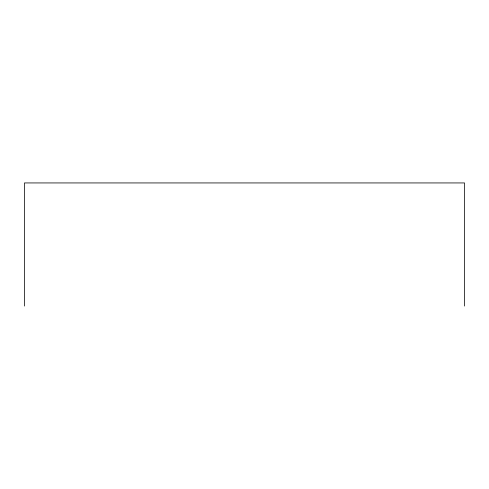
<?xml version="1.0" encoding="UTF-8"?>
<svg xmlns="http://www.w3.org/2000/svg" width="489" height="489" viewBox="0 0 489 489"><rect width="100%" height="100%" fill="white"/><g stroke="black" fill="none" stroke-linecap="round" stroke-linejoin="round"><path stroke-width="0.73" d="M464.55 306.059L464.55 182.941L24.45 182.941L24.45 306.059"/></g></svg>
